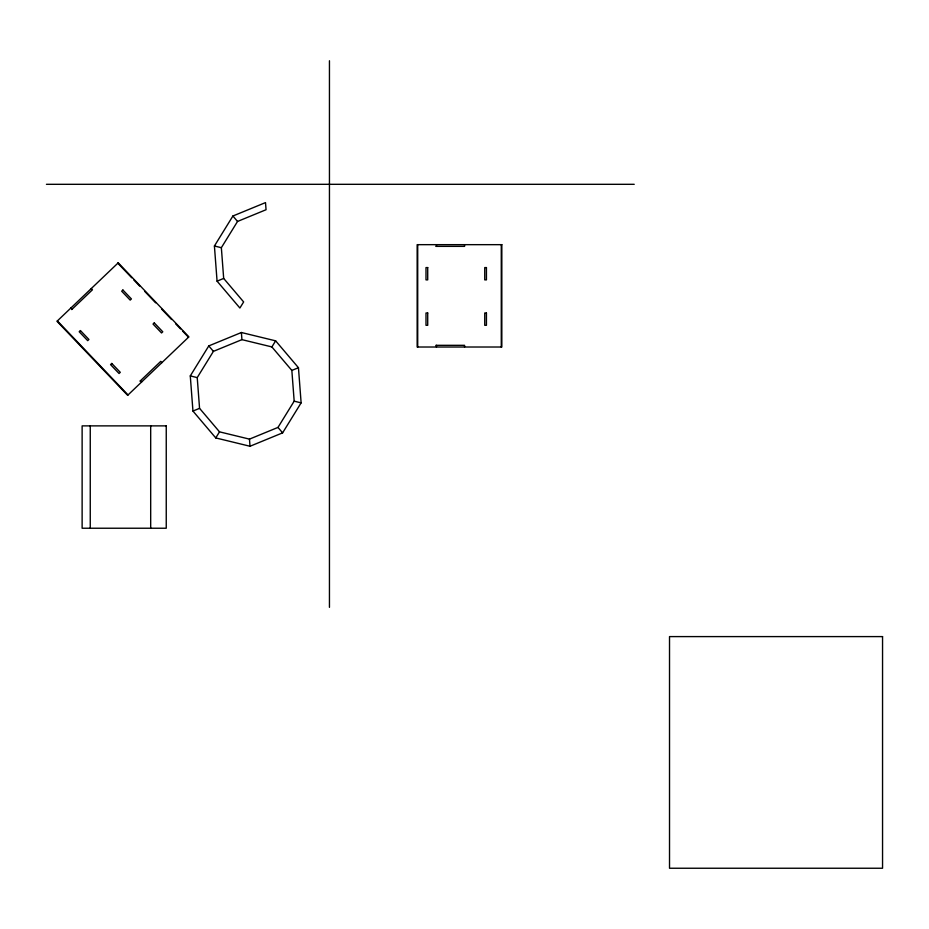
<?xml version="1.0" encoding="UTF-8"?>
<svg xmlns="http://www.w3.org/2000/svg" width="929" height="929" viewBox="0 0 929 929"><rect width="100%" height="100%" fill="white"/><g stroke="black" fill="none" stroke-linecap="round" stroke-linejoin="round"><path stroke-width="1.39" d="M214.413 245.999L232.912 216.004L265.508 202.603L266.054 209.733L237.534 221.45L221.357 247.695L223.68 278.433L243.642 301.937L239.891 308.022L217.072 281.15L214.413 245.999L221.357 247.695M190.282 375.908L208.781 345.913L241.389 332.512L275.634 340.838L298.453 367.71L301.124 402.861L282.613 432.856L250.017 446.257L215.76 437.931L192.953 411.059L190.282 375.908L197.227 377.604L213.415 351.359L241.923 339.642L271.883 346.923L291.845 370.427L294.179 401.165L277.992 427.41L249.471 439.127L219.511 431.846L199.561 408.342L197.227 377.604M215.76 437.931L219.511 431.846M271.883 346.923L275.634 340.838M71.707 309.578L92.447 289.778L91.274 288.547M140.024 381.169L160.763 361.369L161.936 362.6M217.072 281.15L223.68 278.433M192.953 411.059L199.561 408.342M291.845 370.427L298.453 367.71M46.45 184.314L634.217 184.314M435.898 246.359L464.57 246.359L464.57 244.664M435.898 345.321L464.57 345.321L464.57 347.016M294.179 401.165L301.124 402.861M117.832 263.209L131.767 277.806M133.753 279.896L139.733 286.155M144.703 291.369L155.654 302.831M161.623 309.09L171.575 319.518M175.558 323.698L180.54 328.912M182.525 330.991L188.494 337.25M70.929 307.963L72.102 309.194M140.418 380.785L141.591 382.016M57.377 320.9L128.039 394.953M232.912 216.004L237.534 221.45M208.781 345.913L213.415 351.359M277.992 427.41L282.613 432.856M241.389 332.512L241.923 339.642M249.471 439.127L250.017 446.257M501.277 244.664L501.277 347.016M436.444 244.664L436.444 246.359M436.444 345.321L436.444 347.016M417.713 244.664L417.713 347.016M329.447 60.757L329.447 607.345M150.684 425.877L150.684 528.229M90.252 425.877L90.252 528.229M118.227 262.826L56.983 321.283L127.645 395.324L188.901 336.867L118.227 262.826M80.428 330.573L79.197 331.746L87.698 340.653L88.917 339.48L80.428 330.573M122.907 290.022L121.687 291.195L130.176 300.102L131.407 298.929L122.907 290.022M111.782 363.436L110.551 364.609L119.051 373.504L120.282 372.332L111.782 363.436M154.272 322.886L153.041 324.058L161.541 332.965L162.772 331.792L154.272 322.886M501.834 244.664L417.156 244.664L417.156 347.016L501.834 347.016L501.834 244.664M427.712 267.575L426.005 267.575L426.005 279.884L427.712 279.884L427.712 267.575M486.436 267.575L484.741 267.575L484.741 279.884L486.436 279.884L486.436 267.575M427.712 312.992L426.005 312.992L426.005 325.301L427.712 325.301L427.712 312.992M486.436 312.992L484.741 312.992L484.741 325.301L486.436 325.301L486.436 312.992M166.245 425.877L82.124 425.877L82.124 528.229L166.245 528.229L166.245 425.877M882.55 636.597L669.519 636.597L669.519 868.243L882.55 868.243L882.55 636.597"/></g></svg>
